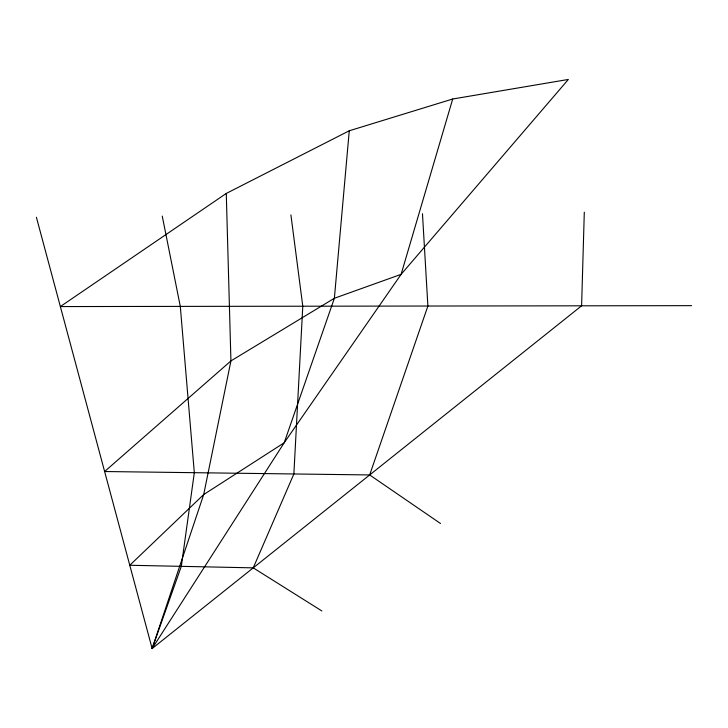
<?xml version="1.0" encoding="UTF-8"?>
<svg xmlns="http://www.w3.org/2000/svg" width="728" height="728" viewBox="0 0 728 728"><rect width="100%" height="100%" fill="white"/><g stroke="black" fill="none" stroke-linecap="round" stroke-linejoin="round"><path stroke-width="1.09" d="M584.302 212.194L581.599 305.815L152.134 648.557L36.4 217.272M349.267 130.776L334.37 298.271L284.184 442.788L152.134 648.557L203.694 494.558L230.931 360.915L226.272 193.439L349.267 130.776L452.707 99.008L568.359 79.443L401.101 274.356L284.184 442.788L203.694 494.558L129.784 565.265L253.244 567.858L321.867 610.965M452.707 99.008L401.101 274.356L334.37 298.271L230.931 360.915L104.623 471.526L369.669 474.947L440.513 523.505M369.669 474.947L427.891 306.042L422.468 213.695M152.134 648.557L181.308 566.348L194.321 472.681L180.298 306.397L162.253 216.107M253.244 567.858L293.875 473.964L302.784 306.224L290.909 214.915M226.272 193.439L60.36 306.57L691.6 305.651"/></g></svg>
